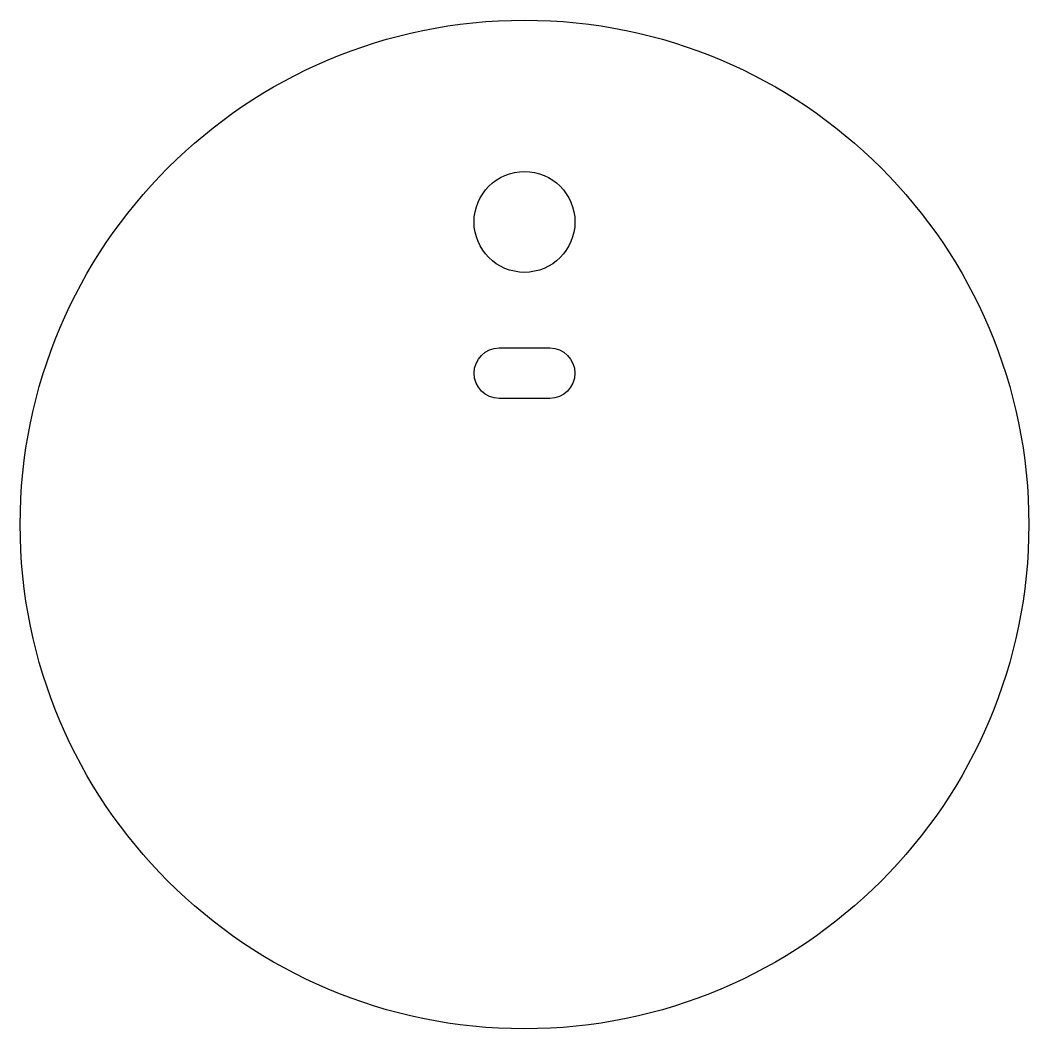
# Model space of a CAD drawing. Header units: millimetres. Extents: x -20 to 20, y -20 to 20.
import ezdxf

# ---------------------------------------------------------------- set-up
doc = ezdxf.new("R2010")
doc.units = ezdxf.units.MM

msp = doc.modelspace()

# ---------------------------------------------------------------- linework, layer by layer
msp.add_lwpolyline([(-1, 7), (1, 7, -1), (1, 5), (-1, 5, -1)], format="xyb", close=True)
for centre, radius in [((0, 0), 20), ((0, 12), 2)]:
    msp.add_circle(centre, radius)

doc.saveas('drawing.dxf')
